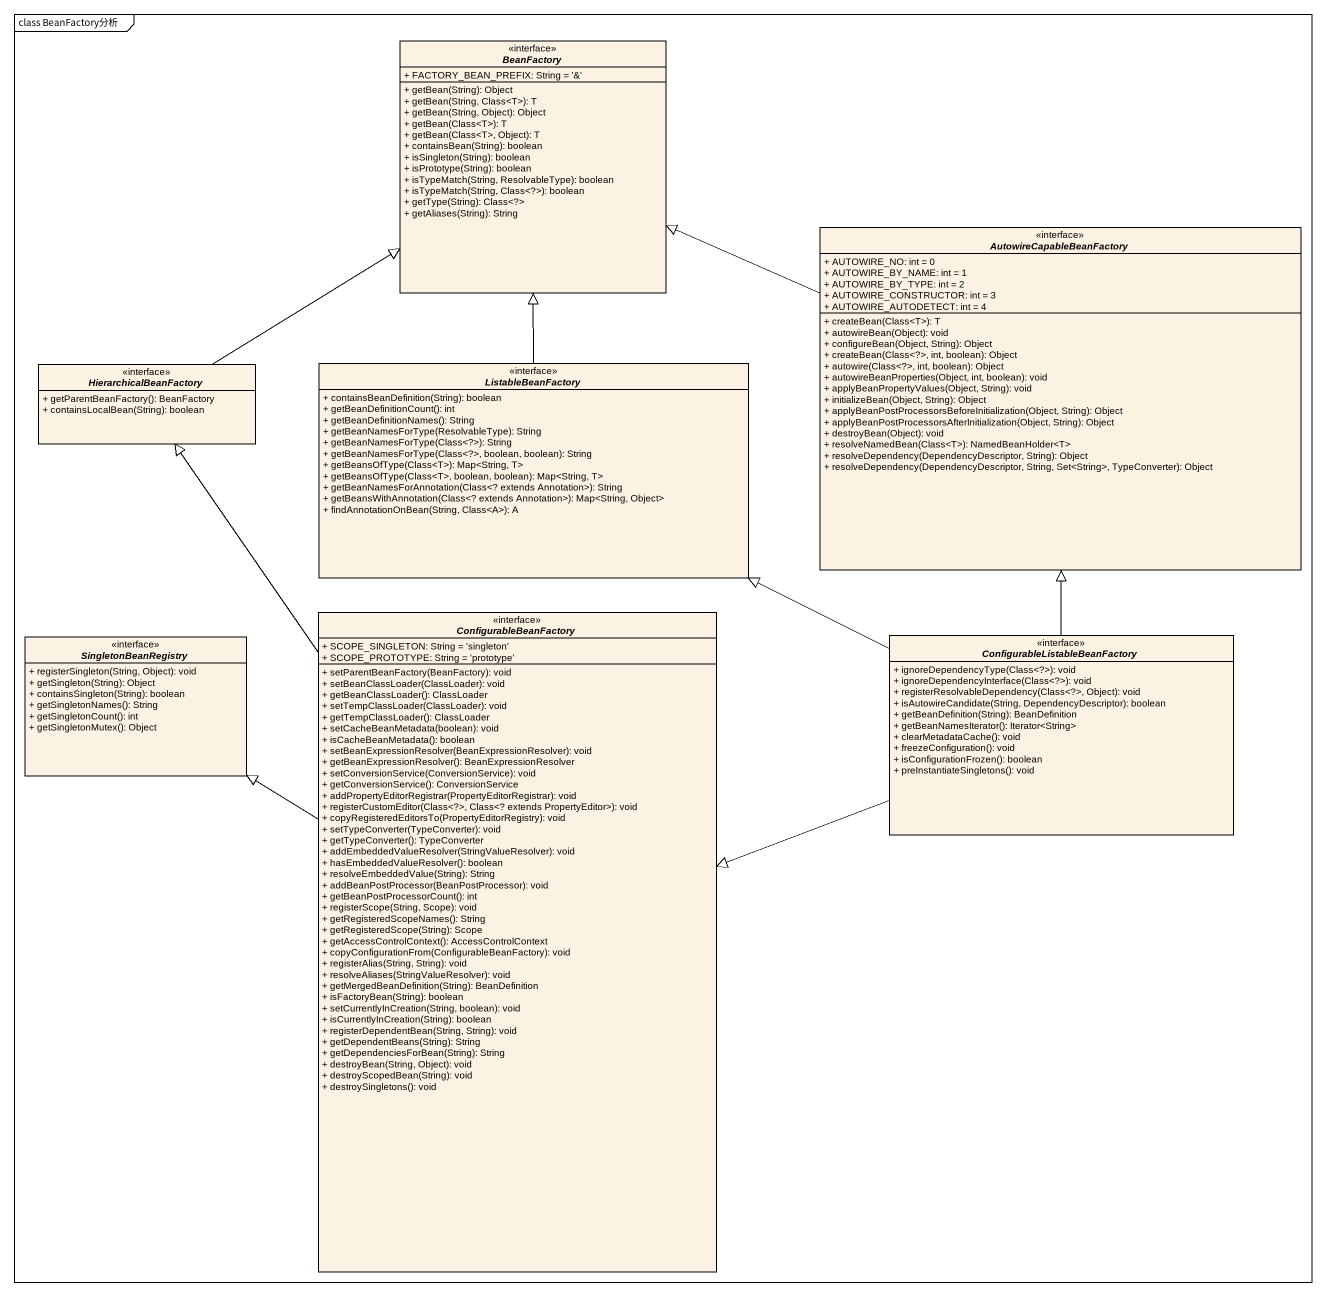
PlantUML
@startuml
mainframe class BeanFactory分析
hide circle
hide empty members
skinparam classAttributeIconSize 0
interface BeanFactory {
  + FACTORY_BEAN_PREFIX: String = '&'
  + getBean(String): Object
  + getBean(String, Class<T>): T
  + getBean(String, Object): Object
  + getBean(Class<T>): T
  + getBean(Class<T>, Object): T
  + containsBean(String): boolean
  + isSingleton(String): boolean
  + isPrototype(String): boolean
  + isTypeMatch(String, ResolvableType): boolean
  + isTypeMatch(String, Class<?>): boolean
  + getType(String): Class<?>
  + getAliases(String): String
}
interface AutowireCapableBeanFactory {
  + AUTOWIRE_NO: int = 0
  + AUTOWIRE_BY_NAME: int = 1
  + AUTOWIRE_BY_TYPE: int = 2
  + AUTOWIRE_CONSTRUCTOR: int = 3
  + AUTOWIRE_AUTODETECT: int = 4
  + createBean(Class<T>): T
  + autowireBean(Object): void
  + configureBean(Object, String): Object
  + createBean(Class<?>, int, boolean): Object
  + autowire(Class<?>, int, boolean): Object
  + autowireBeanProperties(Object, int, boolean): void
  + applyBeanPropertyValues(Object, String): void
  + initializeBean(Object, String): Object
  + applyBeanPostProcessorsBeforeInitialization(Object, String): Object
  + applyBeanPostProcessorsAfterInitialization(Object, String): Object
  + destroyBean(Object): void
  + resolveNamedBean(Class<T>): NamedBeanHolder<T>
  + resolveDependency(DependencyDescriptor, String): Object
  + resolveDependency(DependencyDescriptor, String, Set<String>, TypeConverter): Object
}
interface HierarchicalBeanFactory {
  + getParentBeanFactory(): BeanFactory
  + containsLocalBean(String): boolean
}
interface ListableBeanFactory {
  + containsBeanDefinition(String): boolean
  + getBeanDefinitionCount(): int
  + getBeanDefinitionNames(): String
  + getBeanNamesForType(ResolvableType): String
  + getBeanNamesForType(Class<?>): String
  + getBeanNamesForType(Class<?>, boolean, boolean): String
  + getBeansOfType(Class<T>): Map<String, T>
  + getBeansOfType(Class<T>, boolean, boolean): Map<String, T>
  + getBeanNamesForAnnotation(Class<? extends Annotation>): String
  + getBeansWithAnnotation(Class<? extends Annotation>): Map<String, Object>
  + findAnnotationOnBean(String, Class<A>): A
}
interface ConfigurableBeanFactory {
  + SCOPE_SINGLETON: String = 'singleton'
  + SCOPE_PROTOTYPE: String = 'prototype'
  + setParentBeanFactory(BeanFactory): void
  + setBeanClassLoader(ClassLoader): void
  + getBeanClassLoader(): ClassLoader
  + setTempClassLoader(ClassLoader): void
  + getTempClassLoader(): ClassLoader
  + setCacheBeanMetadata(boolean): void
  + isCacheBeanMetadata(): boolean
  + setBeanExpressionResolver(BeanExpressionResolver): void
  + getBeanExpressionResolver(): BeanExpressionResolver
  + setConversionService(ConversionService): void
  + getConversionService(): ConversionService
  + addPropertyEditorRegistrar(PropertyEditorRegistrar): void
  + registerCustomEditor(Class<?>, Class<? extends PropertyEditor>): void
  + copyRegisteredEditorsTo(PropertyEditorRegistry): void
  + setTypeConverter(TypeConverter): void
  + getTypeConverter(): TypeConverter
  + addEmbeddedValueResolver(StringValueResolver): void
  + hasEmbeddedValueResolver(): boolean
  + resolveEmbeddedValue(String): String
  + addBeanPostProcessor(BeanPostProcessor): void
  + getBeanPostProcessorCount(): int
  + registerScope(String, Scope): void
  + getRegisteredScopeNames(): String
  + getRegisteredScope(String): Scope
  + getAccessControlContext(): AccessControlContext
  + copyConfigurationFrom(ConfigurableBeanFactory): void
  + registerAlias(String, String): void
  + resolveAliases(StringValueResolver): void
  + getMergedBeanDefinition(String): BeanDefinition
  + isFactoryBean(String): boolean
  + setCurrentlyInCreation(String, boolean): void
  + isCurrentlyInCreation(String): boolean
  + registerDependentBean(String, String): void
  + getDependentBeans(String): String
  + getDependenciesForBean(String): String
  + destroyBean(String, Object): void
  + destroyScopedBean(String): void
  + destroySingletons(): void
}
interface SingletonBeanRegistry {
  + registerSingleton(String, Object): void
  + getSingleton(String): Object
  + containsSingleton(String): boolean
  + getSingletonNames(): String
  + getSingletonCount(): int
  + getSingletonMutex(): Object
}
interface "ConfigurableListableBeanFactory" as ConfigurableListableBeanFact {
  + ignoreDependencyType(Class<?>): void
  + ignoreDependencyInterface(Class<?>): void
  + registerResolvableDependency(Class<?>, Object): void
  + isAutowireCandidate(String, DependencyDescriptor): boolean
  + getBeanDefinition(String): BeanDefinition
  + getBeanNamesIterator(): Iterator<String>
  + clearMetadataCache(): void
  + freezeConfiguration(): void
  + isConfigurationFrozen(): boolean
  + preInstantiateSingletons(): void
}
AutowireCapableBeanFactory -left-|> BeanFactory
HierarchicalBeanFactory -up-|> BeanFactory
ListableBeanFactory -up-|> BeanFactory
ConfigurableBeanFactory -up-|> HierarchicalBeanFactory
ConfigurableBeanFactory -up-|> SingletonBeanRegistry
ConfigurableListableBeanFact -up-|> AutowireCapableBeanFactory
ConfigurableListableBeanFact -left-|> ListableBeanFactory
ConfigurableListableBeanFact -left-|> ConfigurableBeanFactory
@enduml
